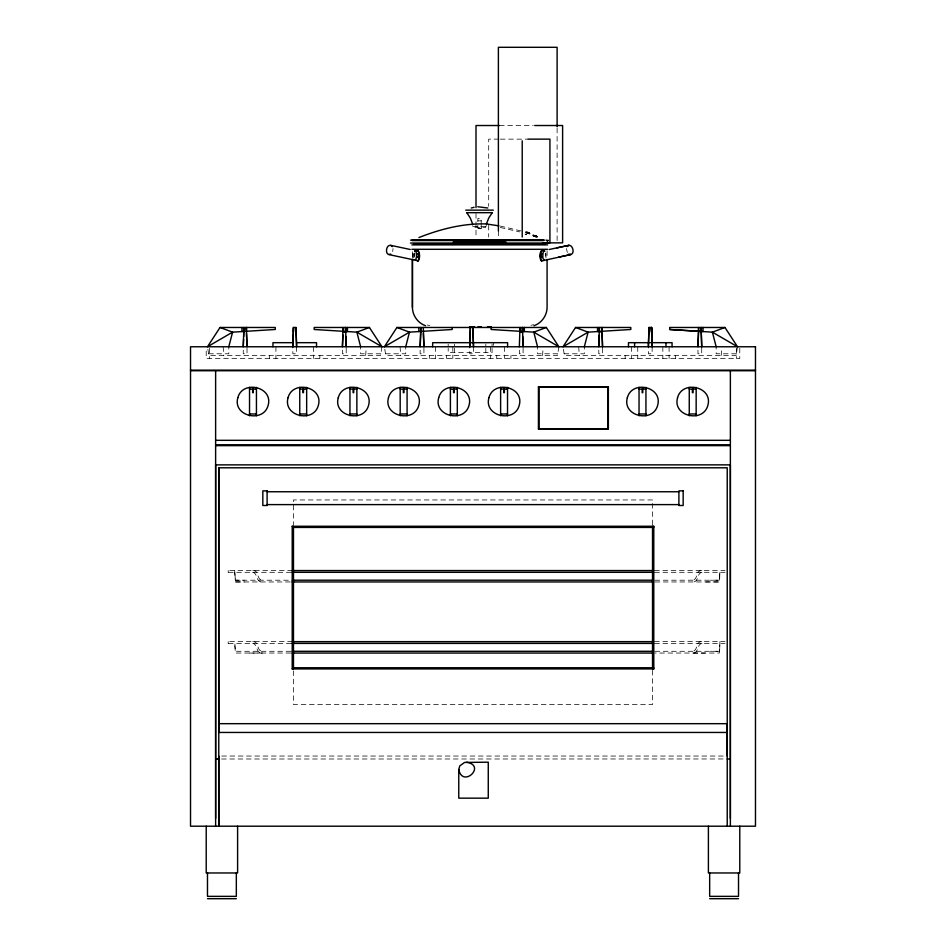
<?xml version="1.0" encoding="UTF-8"?>
<svg xmlns="http://www.w3.org/2000/svg" width="946" height="946" viewBox="0 0 946 946"><rect width="100%" height="100%" fill="white"/><g stroke="black" fill="none" stroke-linecap="round" stroke-linejoin="round"><path stroke-width="0.71" stroke-dasharray="4.73 3.55" d="M291.096 643.41L228.175 643.41L228.175 641.648L291.191 641.648M291.096 572.306L228.175 572.306L228.175 570.556L291.191 570.556M719.622 574.127L719.291 581.956L705.231 581.956M719.67 578.668L719.941 570.556M719.67 649.772L719.953 643.41M414.62 255.124L414.655 254.072A6.114 1.62 90 0 1 414.75 253.079A6.114 1.632 -90 0 0 414.679 254.072L414.916 258.246L414.667 256.2M719.764 573.855L719.953 572.306M545.345 256.2L545.357 254.072M365.664 355.53L366.185 348.223M542.566 355.53L543.087 348.223M721.183 355.53L721.715 348.223M719.516 578.786L719.279 580.194L710.363 580.205M719.516 649.89L719.279 651.297L710.363 651.297M566.477 248.561L567.316 252.547M381.983 346.768L380.552 355.53L208.9 355.53L207.47 346.768M558.885 346.768L557.466 355.53L385.802 355.53L384.372 346.768M737.513 346.768L736.083 355.53L564.419 355.53L563 346.768M482.022 227.584L481.183 228.66L477.872 228.66L477.032 227.584M392.708 251.636L393.028 248.561M719.941 641.648L719.291 653.047L655.105 653.047M486.374 225.373L485.487 227.584L473.568 227.584L472.681 225.373M530.99 325.294L533.603 324.679M701.873 570.556C695.097 570.178 698.491 580.572 691.715 580.194M701.991 572.306C696.481 573.051 699.2 583.008 691.845 581.956M701.873 641.648C695.097 641.282 698.491 651.664 691.715 651.297M701.991 643.41C696.481 644.155 699.2 654.1 691.845 653.047L705.231 653.059M499.488 125.522L533.248 125.522M498.897 139.133L488.692 139.133L488.692 206.334M500.351 139.133L528.057 139.133M477.872 220.856L481.183 220.856M472.681 226.484L486.374 226.484M545.948 240.012L548.574 240.284M546.173 240.142L548.538 240.142M546.339 240.58L548.018 241.112L546.705 241.112M547.427 241.088L548.018 241.088M208.617 353.78L228.814 353.78L228.814 346.768M380.836 353.78L360.639 353.78L360.639 346.768M385.519 353.78L405.716 353.78L405.716 346.768M557.75 353.78L537.541 353.78L537.541 346.768M564.135 353.78L584.344 353.78L584.344 346.768M736.366 353.78L716.169 353.78L716.169 346.768M654.597 570.556L725.038 570.556M654.691 572.306L725.038 572.306M235.14 578.786L235.377 580.205L290.836 580.205M655.01 580.205L719.279 580.205M235.377 580.205L244.293 580.205M235.034 574.127L235.377 581.956L290.729 581.956M655.105 581.956L719.291 581.956M235.377 581.956L244.293 581.956M654.597 641.648L725.038 641.648M654.691 643.398L725.038 643.398M290.836 651.297L235.377 651.297L234.714 641.648M655.01 651.297L719.279 651.297M249.437 653.059L262.822 653.059C255.455 654.1 258.187 644.155 252.665 643.41M290.729 653.047L235.377 653.047L234.703 643.41M221.719 756.043L727.226 756.043M221.53 758.999L724.47 758.964M252.783 570.556C259.559 570.19 256.165 580.572 262.941 580.205M252.665 572.306C258.187 573.051 255.455 582.996 262.822 581.956M252.783 641.648C259.559 641.282 256.165 651.664 262.941 651.297M500.28 226.07L522.511 231.285M500.28 227.454L519.732 231.888M427.202 324.986L429.815 325.59M525.065 234.064L526.65 234.573M526.26 234.466L525.337 234.23M234.714 570.556L234.986 578.668M234.703 572.306L234.892 573.855M578.692 346.768L579.319 355.53M400.075 346.768L400.702 355.53M223.161 346.768L223.788 355.53M414.171 256.2L414.159 254.072A6.125 2.152 90 0 1 414.265 253.079M739.784 348.223L739.784 358.463L206.216 358.463L206.216 348.223M736.65 348.223L736.65 358.463M701.731 348.163L701.731 353.78L697.959 353.78L697.959 346.768M675.373 355.53L675.373 358.463M669.094 346.768L669.094 358.463M662.839 346.768L662.839 358.463M652.527 524.794L652.527 499.949L293.473 499.949L293.473 524.794M652.527 670.347L652.527 704.593L293.473 704.593L293.473 670.347M652.137 346.768L652.137 353.78L648.377 353.78L648.377 346.768M637.746 346.768L637.746 358.463M631.443 346.768L631.443 358.463M625.164 355.53L625.164 358.463M602.543 348.163L602.543 353.78L598.783 353.78L598.783 348.163M557.111 128.171L557.111 241.384M547.072 250.749L547.084 258.01M545.972 253.587L545.972 257.939M523.103 348.163L523.103 353.78L519.342 353.78L519.342 346.768M510.935 355.53L510.935 358.463M504.632 346.768L504.632 358.463M498.388 231.096L498.388 236.973M496.756 355.53L496.756 358.463M493.445 342.677L493.445 345.396M492.074 344.037L492.074 346.768M492.074 348.223L492.074 352.61L448.179 352.61L448.179 348.223M490.466 346.768L490.466 358.463M488.692 225.325L488.692 237.02M485.818 344.037L485.818 346.768M485.818 348.223L485.818 352.61M481.183 224.888L481.183 218.42L477.872 218.42L477.872 224.888M481.183 225.373L481.183 227.584M480.521 228.66L478.534 228.66M477.872 225.373L477.872 227.584M476.004 213.524L476.004 236.997M473.52 346.768L473.52 353.78L469.748 353.78L469.748 346.768M454.435 344.037L454.435 346.768M454.435 348.223L454.435 352.61M452.827 346.768L452.827 358.463M448.179 344.037L448.179 346.768M446.547 355.53L446.547 358.463M435.621 346.768L435.621 358.463M429.33 355.53L429.33 358.463M423.926 348.163L423.926 353.78L420.154 353.78L420.154 348.163M413.532 253.587L413.532 257.939M346.201 348.163L346.201 353.78L342.428 353.78L342.428 346.768M319.843 355.53L319.843 358.463M313.564 346.768L313.564 358.463M296.606 346.768L296.606 353.78L292.846 353.78L292.846 346.768M275.925 346.768L275.925 358.463M269.645 355.53L269.645 358.463M247.024 348.163L247.024 353.78L243.252 353.78L243.252 348.163M228.175 570.556L228.175 572.306M228.175 641.648L228.175 643.41M209.35 348.223L209.35 358.463M545.227 253.079A6.125 2.152 -90 0 1 545.345 254.072M412.432 258.01L412.432 250.749L412.421 258.01"/><path stroke-width="1.42" d="M215.629 818.396L215.629 464.876L730.371 464.864L730.371 818.396M727.226 756.043L727.226 467.797L218.774 467.797L218.774 826.201L218.763 756.043M246.386 329.811L246.386 327.47L247.024 346.768L246.457 333.583M293.473 331.561L293.473 327.47L292.846 346.768L293.473 327.47L295.98 327.47L296.606 346.768L295.98 327.47L295.98 331.561M345.751 336.457L346.201 346.768L345.574 327.47L345.574 332.152L343.055 332.152L343.055 327.47L342.428 346.768L342.937 335.014M452.176 327.47L452.176 329.492L409.488 332.152L396.93 327.47L384.372 346.768L409.488 332.152L405.716 346.768M522.476 327.47L522.476 332.152L519.969 332.152L522.476 332.152L522.476 327.47L523.103 346.768L522.665 336.457M601.916 327.47L602.543 346.768L601.916 327.47L601.916 332.152L599.409 331.561M649.003 331.561L649.003 327.47L648.377 346.768L649.003 327.47L651.51 327.47L652.137 346.768L651.51 327.47L651.948 342.381M651.51 331.561L651.51 327.47L651.51 332.152M701.104 327.47L701.731 346.768L701.104 327.47L701.104 331.561M727.226 826.201L727.226 723.678L218.774 723.678M519.342 346.768L519.969 327.47L519.969 332.152M243.571 339.33L243.252 346.768L243.879 327.47L243.69 336.528M420.793 332.152L420.154 346.768L420.781 327.47L420.781 331.561M599.291 335.014L598.783 346.768L599.409 327.47L599.409 332.152M698.586 332.152L697.959 346.768L698.586 327.47L698.586 331.561M458.751 769.512L459.803 765.858L464.569 762.441L488.266 762.192L488.266 798.164L458.763 798.164L458.763 769.571C462.724 788.479 486.729 765.669 466.603 762.192M228.814 346.768L232.586 332.152L275.262 329.492L275.262 327.47L220.028 327.47L207.47 346.768L232.586 332.152L220.028 327.47M584.344 346.768L588.105 332.152L630.793 329.492L630.793 327.47L575.558 327.47L563 346.768L588.105 332.152L575.558 327.47M415.081 251.34L415.211 250.962A2.649 0.71 90 0 1 415.672 250.595M418.912 237.552C440.316 229.098 463.292 223.185 486.433 223.942L488.763 218.018L492.239 212.673M414.691 251.34L415.046 250.702M544.281 259.606C542.129 260.422 542.815 253.327 543.43 251.459A3.145 1.1 -90 0 1 544.033 250.595L541.349 250.808A5.593 2.424 90 0 0 539.977 255.999A5.593 2.424 90 0 0 541.479 261.001L541.739 260.99A5.593 1.963 90 0 1 540.521 255.999A5.593 1.963 90 0 1 541.632 250.808M567.162 246.587C571.431 241.668 575.984 253.114 570.71 254.557L541.479 260.99M538.428 428.869L608.361 428.869L608.361 386.926L538.428 386.926L538.428 428.869L608.361 428.869M292.219 668.917L653.781 668.917L653.781 526.26L292.219 526.26L292.219 668.917L293.473 667.758L653.781 667.758M538.428 386.926L608.361 386.926M652.527 527.43L653.781 526.26M390.745 254.072C384.845 256.839 385.341 244.494 390.757 245.345L410.245 249.484M535.673 235.956L536.536 236.299L533.982 235.826L536.169 236.394M534.384 235.98L534.573 235.861M535.542 236.074L534.892 235.802L535.98 236.559M533.97 325.731C541.644 323.071 547.084 315.432 547.084 307.308L547.084 259.452M369.425 327.47L356.867 332.152L314.19 329.492L314.19 327.47L369.425 327.47L381.983 346.768L356.867 332.152L360.639 346.768M537.541 346.768L533.781 332.152L558.885 346.768L546.327 327.47L533.781 332.152L491.092 329.492L491.092 327.47M724.955 327.47L712.397 332.152L669.709 329.492L669.709 327.47L724.955 327.47L737.513 346.768L712.397 332.152L716.169 346.768M388.782 254.557L415.554 260.245L416.654 256.614L416.11 251.459A3.145 1.112 -90 0 0 415.495 250.595L418.191 250.808A5.593 2.424 -90 0 1 419.563 255.999A5.593 2.424 -90 0 1 418.061 261.001L417.801 260.99A5.593 1.963 90 0 0 419.007 255.999A5.593 1.963 90 0 0 417.907 250.808L418.191 250.808M471.25 208.014L474.123 207.269M534.218 235.696L535.578 236.204M549.259 249.484L569.007 245.286M556.898 247.864L568.747 245.345M558.85 257.076L570.958 254.498L568.747 254.072M249.531 389.102L256.437 389.102M299.752 389.102L306.658 389.102M349.961 389.102L356.867 389.102M400.182 389.102L407.087 389.102M450.402 389.102L457.308 389.102M256.437 413.981L249.531 413.981M500.623 389.102L507.529 389.102M306.658 413.981L299.752 413.981M356.867 413.981L349.961 413.981M407.087 413.981L400.182 413.981M639.035 389.102L645.941 389.102M457.308 413.981L450.402 413.981M689.256 389.102L696.161 389.102M507.529 413.981L500.623 413.981M645.941 413.981L639.035 413.981M696.161 413.981L689.256 413.981M499.488 125.522L476.004 125.522L476.004 207.659M534.715 125.522L562.61 125.522L562.61 242.862L542.637 242.862M528.057 139.133L549.922 139.133L549.922 242.862M477.765 206.748L487.805 208.014M465.716 210.13L493.339 210.13M466.626 212.673L492.417 212.673M412.137 240.012L543.359 240.012M410.517 240.142L544.884 240.142M412.137 240.58L543.359 240.58M453.347 241.112L505.779 241.112M453.347 242.543L505.779 242.543M410.481 243.039L548.574 243.039M413.792 243.843L545.263 243.843M411.877 244.884L547.628 244.884M411.877 249.306L547.628 249.306M471.179 327.139L469.464 327.139L471.179 327.245M472.255 327.139L474.998 327.139L472.255 327.245M491.601 327.245L487.06 327.245L491.352 327.139M396.93 327.47L546.327 327.47M291.947 342.677L272.956 342.677L272.956 346.768M297.541 342.677L316.532 342.677L316.532 346.768M649.796 342.677L628.475 342.677L628.475 346.768M650.801 342.677L672.062 342.677L672.062 346.768M190.524 370.146L755.476 370.146M190.524 370.737L755.476 370.737M215.629 440.316L730.371 440.316M215.629 444.845L730.371 444.845M215.629 445.637L730.371 445.637M267.103 491.754L678.897 491.754M267.103 504.608L678.897 504.608M653.781 527.43L293.473 527.43L292.219 526.26M292.125 570.556L653.674 570.556M292.125 572.306L653.674 572.306M292.302 580.205L653.544 580.205M292.208 581.956L653.639 581.956M292.125 641.648L653.674 641.648M292.125 643.41L653.674 643.398M292.302 651.297L653.544 651.297M292.208 653.047L653.639 653.047M727.226 732.452L218.774 732.452L218.774 467.797M727.226 758.999L730.371 758.999M207.481 898.7L236.334 898.7M709.666 898.7L738.519 898.7M669.709 329.492L702.984 331.561L702.984 327.47M529.784 233.686L528.152 233.177M486.433 223.966L498.897 225.846M390.745 245.345L392.342 246.587M418.061 260.99L415.554 260.245M528.211 232.633L529.405 233.035M527.726 232.468L528.696 232.811M527.572 232.988L528.518 233.319M527.809 232.527L526.106 231.936M526.733 232.728L527.643 233.035M525.929 232.444L526.969 232.787M536.524 236.264L535.85 236.003M534.478 235.554L536.429 236.311M534.36 235.613L536.24 236.405M415.672 260.209L415.247 259.606M425.534 325.731C417.86 323.071 412.421 315.42 412.432 307.308L412.421 259.452L412.432 307.308M652.527 667.758L653.781 668.917M544.482 250.702L544.837 251.34M466.816 212.673L470.28 218.018L472.622 223.942M544.447 251.34L544.317 250.962A2.649 0.698 90 0 0 543.855 250.595M423.359 333.583L423.926 346.768L423.3 327.47M343.067 332.152L345.574 332.152L345.574 327.47M739.784 826.201L739.784 872.969L708.4 872.969L708.4 826.201M738.519 872.969L738.519 896.359L709.666 896.359L709.666 872.969M730.371 370.737L730.371 826.201M696.161 387.352L696.161 415.743M689.256 387.352L689.256 415.743M665.984 342.677L665.984 346.768M652.527 526.26L652.527 668.917M645.941 387.352L645.941 415.743M639.035 387.352L639.035 415.743M634.612 342.677L634.612 346.768M607.734 387.517L607.734 428.29M597.529 327.47L597.529 331.561M557.111 126.705L557.111 47.3L498.388 47.3L498.388 231.096M539.054 387.517L539.054 428.29M524.356 327.47L524.356 331.561M522.216 140.824L522.216 237.032M507.6 346.768L507.6 342.677L432.653 342.677L432.653 346.768M507.529 387.352L507.529 415.743M500.623 387.352L500.623 415.743M457.308 387.352L457.308 415.743M450.402 387.352L450.402 415.743M418.901 327.47L418.901 331.561M407.087 387.352L407.087 415.743M400.182 387.352L400.182 415.743M356.867 387.352L356.867 415.743M349.961 387.352L349.961 415.743M347.454 327.47L347.454 331.561M306.658 387.352L306.658 415.743M299.752 387.352L299.752 415.743M293.473 526.26L293.473 668.917M256.437 387.352L256.437 415.743M249.531 387.352L249.531 415.743M246.386 327.47L246.386 330.201M241.999 327.47L241.999 331.561M237.6 826.201L237.6 872.969L206.216 872.969L206.216 826.201M236.334 872.969L236.334 896.359L207.481 896.359L207.481 872.969M215.629 370.737L215.629 826.201M533.473 235.14A150.733 8.928 -69.5 0 0 532.894 235.459L536.831 237.056A161.849 9.59 -69.5 0 1 537.458 236.701M418.108 253.634A1.939 0.84 -90 0 1 418.841 255.444A1.939 0.84 -90 0 1 418.203 257.43M541.325 257.43A1.939 0.84 -90 0 1 540.698 255.444A1.939 0.84 -90 0 1 541.419 253.634M542.33 256.721A1.939 0.674 -90 0 1 541.384 257.099A1.939 0.674 -90 0 1 541.242 254.391A1.939 0.674 -90 0 1 542.2 254.013M540.982 257.43A1.939 0.674 -90 0 1 540.497 255.077M540.604 254.391A1.939 0.674 -90 0 1 541.053 253.646M417.34 254.013A1.939 0.686 -90 0 1 418.286 254.391A1.939 0.686 -90 0 1 418.156 257.099A1.939 0.686 -90 0 1 417.198 256.721M418.274 253.646A1.939 0.863 -90 0 1 418.605 253.682M470.375 327.47L469.748 346.768L470.375 327.47M472.882 327.47L473.52 346.768L472.882 327.47M218.763 758.964L215.629 758.999L218.763 758.999M237.824 397.758C232.527 416.323 263.437 423.441 268.144 405.326C273.441 386.772 242.531 379.653 237.824 397.758M288.045 397.758C282.748 416.323 313.658 423.441 318.353 405.326C323.65 386.772 292.74 379.653 288.045 397.758M338.254 397.758C332.968 416.323 363.879 423.441 368.573 405.326C373.871 386.772 342.96 379.653 338.254 397.758M388.475 397.758C383.177 416.323 414.088 423.441 418.794 405.326C424.092 386.772 393.181 379.653 388.475 397.758M438.696 397.758C433.398 416.323 464.309 423.441 469.015 405.326C474.313 386.772 443.402 379.653 438.696 397.758M488.916 397.758C483.619 416.323 514.529 423.441 519.236 405.326C524.522 386.772 493.623 379.653 488.916 397.758M627.328 397.758C622.03 416.323 652.941 423.441 657.647 405.326C662.945 386.772 632.034 379.653 627.328 397.758M677.549 397.758C672.251 416.323 703.162 423.441 707.868 405.326C713.154 386.772 682.243 379.653 677.549 397.758M481.242 327.139L477.813 327.245L481.242 327.139M755.476 346.768L190.524 346.768L190.524 826.201L755.476 826.201L755.476 346.768M253.292 389.102L252.665 389.102L252.665 392.673L253.292 392.673L253.292 389.102M303.512 389.102L302.886 389.102L302.886 392.673L303.512 392.673L303.512 389.102M353.733 389.102L353.106 389.102L353.106 392.673L353.733 392.673L353.733 389.102M403.954 389.102L403.327 389.102L403.327 392.673L403.954 392.673L403.954 389.102M454.163 389.102L453.536 389.102L453.536 392.673L454.163 392.673L454.163 389.102M504.384 389.102L503.757 389.102L503.757 392.673L504.384 392.673L504.384 389.102M642.795 389.102L642.168 389.102L642.168 392.673L642.795 392.673L642.795 389.102M693.016 389.102L692.389 389.102L692.389 392.673L693.016 392.673L693.016 389.102M267.103 490.868L262.834 490.868L262.834 505.495L267.103 505.495L267.103 490.868M683.166 490.868L678.897 490.868L678.897 505.495L683.166 505.495L683.166 490.868"/></g></svg>
